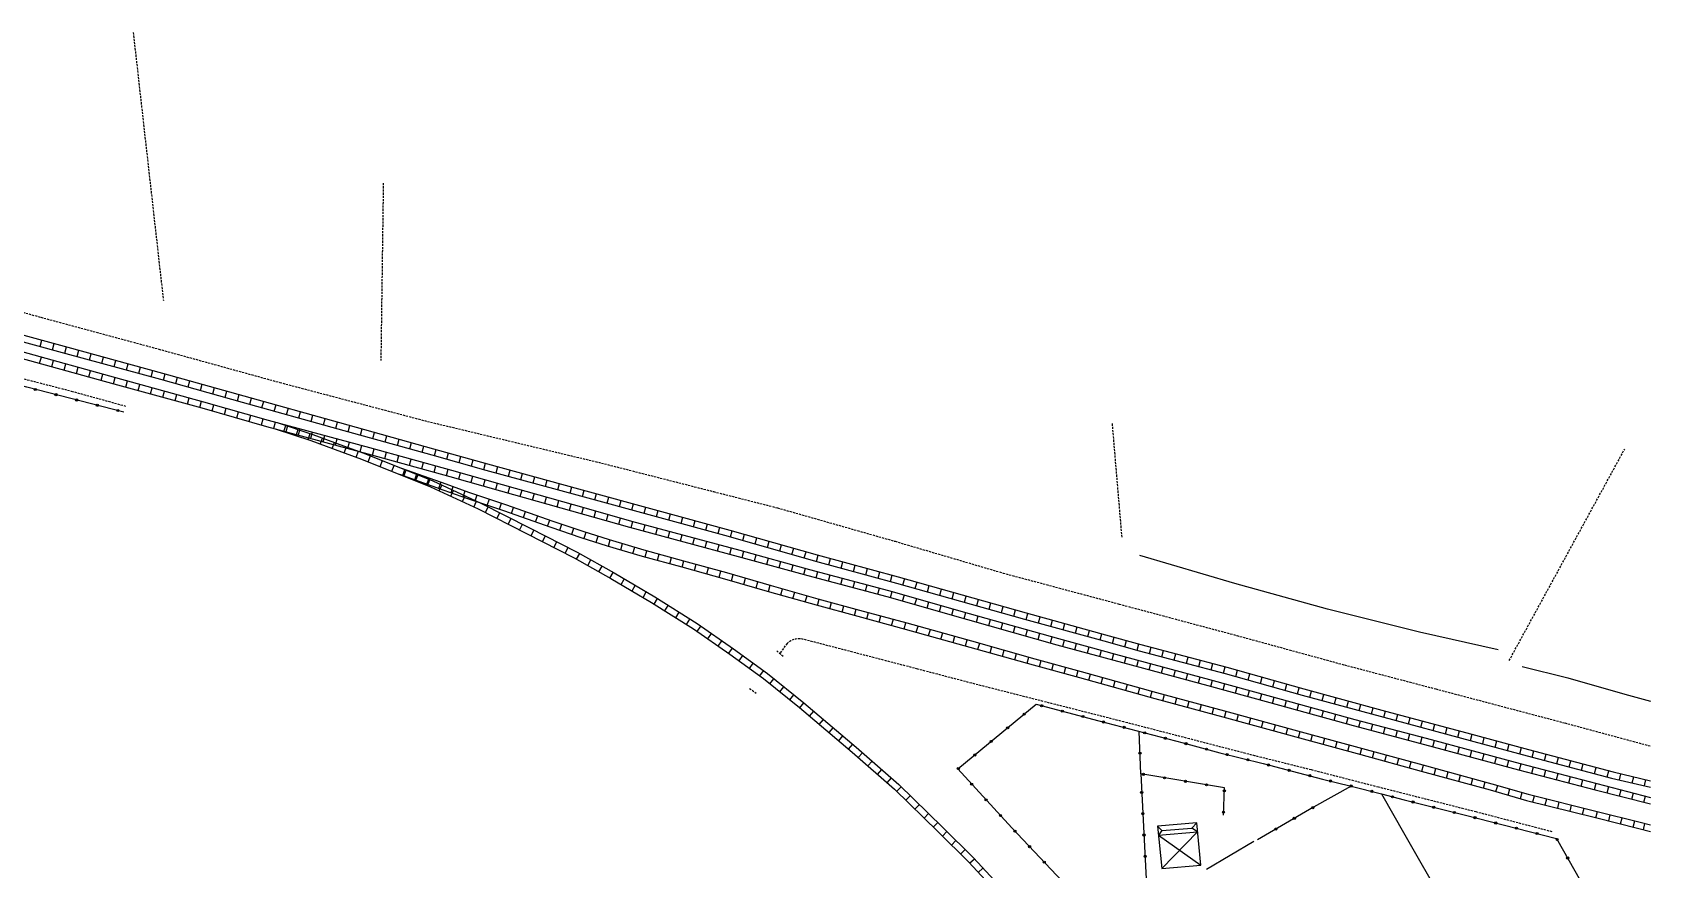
# Model space of a CAD drawing. Header units: millimetres. Extents: x 109000 to 110000, y 124999 to 126000.
# Drawn here: x 109620.4 to 110000, y 125773.3 to 125969.6 of the extents above; entities that cross this region are included whole.
import ezdxf

# ---------------------------------------------------------------- set-up
doc = ezdxf.new("R2010")
doc.units = ezdxf.units.MM
doc.linetypes.add('DASHED', pattern=[0.75, 0.5, -0.25])
doc.layers.get('0').update_dxf_attribs({"linetype": 'CONTINUOUS'})
for name, color, linetype in [('W0100', 7, 'CONTINUOUS'), ('W0112', 1, 'DASHED'), ('W0211', 2, 'CONTINUOUS'), ('W0310', 3, 'CONTINUOUS'), ('W0322', 7, 'CONTINUOUS'), ('W0700', 7, 'CONTINUOUS')]:
    doc.layers.add(name, color=color, linetype=linetype)

# ---------------------------------------------------------------- blocks, each defined once
blk = doc.blocks.new('t322o')
at = {"color": 0, "linetype": 'Continuous'}
for radius in [0.25, 0.15]:
    blk.add_circle((0, 0), radius, dxfattribs=at)

msp = doc.modelspace()

# ---------------------------------------------------------------- linework, layer by layer
at = {"layer": 'W0100'}
for points in [[(109969.84, 125820.88), (109980.58, 125818.27), (109993.93, 125814.41), (110000, 125812.78)], [(109885.31, 125773.51), (109894.46, 125774.35), (109893.53, 125784.27), (109884.34, 125783.44), (109885.31, 125773.51)], [(109884.34, 125783.44), (109885.35, 125782.43), (109884.55, 125781.33)], [(109884.55, 125781.33), (109893.73, 125782.13), (109892.35, 125783), (109893.53, 125784.27)], [(109885.31, 125773.51), (109893.73, 125782.13)], [(109885.35, 125782.43), (109892.35, 125783)], [(109884.55, 125781.33), (109894.46, 125774.35)]]:
    msp.add_lwpolyline(points, dxfattribs=at)
at = {"layer": 'W0112'}
for points in [[(109644.05, 125969.6), (109651.12, 125906.76)], [(109500, 125936.1), (109514.68, 125932.34), (109532.68, 125927.32), (109552.49, 125922.03), (109571.04, 125917.01), (109587.93, 125912.41), (109602.24, 125908.45), (109622.36, 125902.81), (109650.06, 125895.33), (109678.41, 125887.52), (109698.6, 125882.21), (109713.06, 125878.39), (109753.87, 125868.63), (109780.17, 125861.93), (109795.15, 125858.12), (109822.76, 125850.27), (109848.09, 125842.83), (109875.31, 125835.56), (109902.94, 125828.18), (109928.15, 125821.29), (109949.6, 125815.66), (109979.84, 125807.68), (110000, 125802.26)], [(109702.71, 125934.27), (109702.14, 125892.69)], [(109500, 125920.54), (109512.66, 125917.21), (109525.16, 125913.82), (109538.26, 125910.21), (109558.04, 125904.77), (109576.47, 125899.66), (109599.27, 125893.47), (109614.85, 125889.28), (109629.53, 125885.49), (109642.21, 125881.99)], [(109873.67, 125877.86), (109875.93, 125851.16)], [(109966.81, 125822.31), (109993.91, 125871.89)], [(109795, 125824.61), (109796.52, 125823.29)], [(109788.61, 125815.78), (109790.21, 125814.65)]]:
    msp.add_lwpolyline(points, dxfattribs=at)
msp.add_lwpolyline([(109976.9, 125782.15), (109959.06, 125786.81), (109936.17, 125792.61), (109920.41, 125796.67), (109907.19, 125799.96), (109891.85, 125803.94), (109876.44, 125807.92), (109840.74, 125816.99), (109828.07, 125820.31), (109804.17, 125826.54), (109801.31, 125827.27, 0.248346), (109797.46, 125826.34), (109795.7, 125824)], format="xyb", dxfattribs=at)
at = {"layer": 'W0211'}
msp.add_lwpolyline([(109964.26, 125824.8), (109945.75, 125828.94), (109924.2, 125834.33), (109902.45, 125840.4), (109880.2, 125846.96)], dxfattribs=at)
at = {"layer": 'W0310'}
for points in [[(109929.77, 125792.89), (109920.94, 125787.92)], [(109936.9, 125791.02), (109942.38, 125781.46), (109960.02, 125750.6)], [(109906.93, 125779.87), (109895.85, 125773.29)]]:
    msp.add_lwpolyline(points, dxfattribs=at)
at = {"layer": 'W0322'}
for points in [[(109641.87, 125880.57), (109619.06, 125886.4), (109606.9, 125889.62), (109581.7, 125896.73), (109561.15, 125902.46), (109543.33, 125907.19), (109520.16, 125913.39), (109504.24, 125917.55), (109500, 125918.41)], [(109863.32, 125769.16), (109850.16, 125783.05), (109837.47, 125796.89), (109842.9, 125801.35), (109855.86, 125812.05), (109870.6, 125808.19), (109890.36, 125802.99), (109898.94, 125800.69), (109909.09, 125798.16), (109923.04, 125794.53), (109929.77, 125792.89), (109936.9, 125791.02), (109942.15, 125789.67), (109956.25, 125786.12), (109977.93, 125780.6), (109984.9, 125768.32), (109990.36, 125758.59)], [(109880.38, 125795.73), (109880.04, 125805.7)], [(109899.78, 125786.03), (109900.02, 125792.49), (109880.38, 125795.73), (109881.46, 125775.64), (109882.65, 125751.45)], [(109920.94, 125787.92), (109907.77, 125780.29)]]:
    msp.add_lwpolyline(points, dxfattribs=at)
at = {"layer": 'W0700', "color": 0}
for p, q in [((109622.2, 125895.98), (109622.6, 125897.42)), ((109625.1, 125895.18), (109625.49, 125896.63)), ((109627.99, 125894.39), (109628.39, 125895.84)), ((109622.09, 125892.04), (109622.5, 125893.48)), ((109624.98, 125891.23), (109625.39, 125892.68)), ((109627.87, 125890.43), (109628.28, 125891.87)), ((109630.88, 125893.6), (109631.28, 125895.05)), ((109633.78, 125892.81), (109634.17, 125894.26)), ((109636.67, 125892.03), (109637.07, 125893.47)), ((109639.57, 125891.24), (109639.96, 125892.68)), ((109642.46, 125890.45), (109642.86, 125891.9)), ((109630.76, 125889.62), (109631.17, 125891.07)), ((109633.65, 125888.82), (109634.06, 125890.27)), ((109636.54, 125888.02), (109636.95, 125889.46)), ((109639.44, 125887.21), (109639.84, 125888.66)), ((109645.36, 125889.66), (109645.75, 125891.11)), ((109648.25, 125888.87), (109648.65, 125890.32)), ((109651.14, 125888.08), (109651.55, 125889.52)), ((109654.03, 125887.27), (109654.44, 125888.72)), ((109642.33, 125886.42), (109642.73, 125887.87)), ((109645.22, 125885.63), (109645.62, 125887.07)), ((109648.12, 125884.83), (109648.51, 125886.28)), ((109651.01, 125884.04), (109651.4, 125885.49)), ((109653.9, 125883.25), (109654.3, 125884.69)), ((109656.92, 125886.46), (109657.33, 125887.91)), ((109659.81, 125885.66), (109660.22, 125887.1)), ((109662.7, 125884.85), (109663.11, 125886.3)), ((109665.59, 125884.04), (109666, 125885.49)), ((109668.48, 125883.24), (109668.89, 125884.68)), ((109656.79, 125882.45), (109657.19, 125883.9)), ((109659.69, 125881.66), (109660.08, 125883.11)), ((109662.57, 125880.84), (109662.99, 125882.29)), ((109665.46, 125880.02), (109665.87, 125881.47)), ((109668.35, 125879.2), (109668.76, 125880.64)), ((109671.37, 125882.43), (109671.78, 125883.87)), ((109674.26, 125881.62), (109674.66, 125883.06)), ((109677.15, 125880.81), (109677.55, 125882.26)), ((109680.04, 125880), (109680.44, 125881.45)), ((109682.93, 125879.19), (109683.33, 125880.64)), ((109671.23, 125878.38), (109671.64, 125879.82)), ((109674.12, 125877.56), (109674.53, 125879)), ((109677.01, 125876.76), (109677.4, 125878.21)), ((109679.39, 125875.99), (109679.87, 125877.41)), ((109679.9, 125875.98), (109680.3, 125877.43)), ((109682.8, 125875.2), (109683.19, 125876.65)), ((109685.81, 125878.38), (109686.22, 125879.83)), ((109688.7, 125877.57), (109689.11, 125879.02)), ((109691.59, 125876.76), (109692, 125878.21)), ((109694.48, 125875.96), (109694.88, 125877.41)), ((109697.37, 125875.16), (109697.77, 125876.61)), ((109682.24, 125875.04), (109682.71, 125876.46)), ((109685.09, 125874.09), (109685.56, 125875.51)), ((109685.7, 125874.42), (109686.09, 125875.86)), ((109687.91, 125873.08), (109688.42, 125874.49)), ((109688.59, 125873.63), (109688.98, 125875.08)), ((109690.73, 125872.06), (109691.24, 125873.47)), ((109691.49, 125872.85), (109691.88, 125874.3)), ((109694.39, 125872.07), (109694.78, 125873.52)), ((109700.27, 125874.36), (109700.67, 125875.81)), ((109703.16, 125873.56), (109703.56, 125875.01)), ((109706.05, 125872.76), (109706.45, 125874.21)), ((109708.94, 125871.97), (109709.34, 125873.41)), ((109693.55, 125871.03), (109694.06, 125872.44)), ((109696.37, 125870.01), (109696.88, 125871.42)), ((109697.28, 125871.29), (109697.67, 125872.74)), ((109699.17, 125868.93), (109699.73, 125870.32)), ((109700.18, 125870.5), (109700.57, 125871.95)), ((109701.95, 125867.81), (109702.51, 125869.2)), ((109703.07, 125869.7), (109703.47, 125871.15)), ((109705.96, 125868.91), (109706.36, 125870.36)), ((109708.86, 125868.11), (109709.25, 125869.56)), ((109711.83, 125871.17), (109712.23, 125872.61)), ((109714.72, 125870.36), (109715.13, 125871.81)), ((109717.61, 125869.55), (109718.02, 125871)), ((109720.5, 125868.74), (109720.91, 125870.19)), ((109723.39, 125867.93), (109723.79, 125869.38)), ((109704.73, 125866.69), (109705.29, 125868.08)), ((109707.29, 125865.7), (109707.79, 125867.11)), ((109707.52, 125865.57), (109708.08, 125866.96)), ((109710.11, 125864.7), (109710.61, 125866.11)), ((109710.3, 125864.44), (109710.86, 125865.84)), ((109711.75, 125867.32), (109712.15, 125868.77)), ((109714.64, 125866.52), (109715.04, 125867.97)), ((109717.53, 125865.73), (109717.93, 125867.18)), ((109720.42, 125864.92), (109720.83, 125866.36)), ((109723.31, 125864.1), (109723.72, 125865.54)), ((109726.28, 125867.12), (109726.68, 125868.57)), ((109729.17, 125866.33), (109729.57, 125867.78)), ((109732.06, 125865.54), (109732.46, 125866.98)), ((109734.96, 125864.74), (109735.35, 125866.19)), ((109737.85, 125863.95), (109738.25, 125865.4)), ((109712.94, 125863.7), (109713.44, 125865.11)), ((109713.08, 125863.32), (109713.64, 125864.71)), ((109715.77, 125862.7), (109716.27, 125864.11)), ((109715.82, 125862.1), (109716.45, 125863.46)), ((109718.54, 125860.83), (109719.17, 125862.19)), ((109718.6, 125861.7), (109719.1, 125863.11)), ((109721.43, 125860.7), (109721.93, 125862.11)), ((109726.19, 125863.28), (109726.6, 125864.72)), ((109729.08, 125862.46), (109729.49, 125863.9)), ((109731.97, 125861.64), (109732.37, 125863.08)), ((109734.85, 125860.83), (109735.26, 125862.27)), ((109737.74, 125860.01), (109738.15, 125861.46)), ((109740.74, 125863.16), (109741.14, 125864.6)), ((109743.64, 125862.36), (109744.03, 125863.81)), ((109746.53, 125861.57), (109746.93, 125863.02)), ((109749.42, 125860.78), (109749.82, 125862.23)), ((109752.32, 125859.99), (109752.71, 125861.44)), ((109721.26, 125859.57), (109721.89, 125860.93)), ((109723.98, 125858.31), (109724.61, 125859.67)), ((109724.27, 125859.73), (109724.75, 125861.15)), ((109726.67, 125856.99), (109727.35, 125858.32)), ((109727.11, 125858.76), (109727.59, 125860.18)), ((109729.95, 125857.8), (109730.43, 125859.22)), ((109732.78, 125856.81), (109733.28, 125858.23)), ((109740.63, 125859.2), (109741.03, 125860.64)), ((109743.52, 125858.38), (109743.92, 125859.83)), ((109746.4, 125857.57), (109746.81, 125859.01)), ((109749.29, 125856.76), (109749.7, 125858.2)), ((109755.21, 125859.2), (109755.61, 125860.65)), ((109758.11, 125858.41), (109758.5, 125859.86)), ((109761, 125857.63), (109761.4, 125859.07)), ((109763.9, 125856.84), (109764.29, 125858.28)), ((109729.35, 125855.63), (109730.03, 125856.97)), ((109732.03, 125854.27), (109732.7, 125855.61)), ((109734.7, 125852.92), (109735.38, 125854.26)), ((109735.61, 125855.82), (109736.11, 125857.23)), ((109738.44, 125854.82), (109738.94, 125856.23)), ((109741.27, 125853.82), (109741.77, 125855.24)), ((109744.11, 125852.86), (109744.59, 125854.29)), ((109752.18, 125855.94), (109752.59, 125857.38)), ((109755.06, 125855.11), (109755.47, 125856.56)), ((109757.95, 125854.29), (109758.36, 125855.73)), ((109760.83, 125853.47), (109761.22, 125854.92)), ((109763.73, 125852.69), (109764.12, 125854.14)), ((109766.79, 125856.05), (109767.18, 125857.5)), ((109769.69, 125855.26), (109770.08, 125856.71)), ((109772.58, 125854.47), (109772.97, 125855.92)), ((109775.48, 125853.69), (109775.87, 125855.13)), ((109778.37, 125852.9), (109778.76, 125854.35)), ((109737.38, 125851.56), (109738.06, 125852.9)), ((109740.05, 125850.19), (109740.73, 125851.53)), ((109742.72, 125848.83), (109743.4, 125850.17)), ((109746.96, 125851.91), (109747.43, 125853.34)), ((109749.81, 125850.97), (109750.27, 125852.4)), ((109752.66, 125850.06), (109753.12, 125851.49)), ((109755.52, 125849.15), (109755.95, 125850.58)), ((109766.63, 125851.92), (109767.02, 125853.37)), ((109769.52, 125851.14), (109769.91, 125852.59)), ((109772.42, 125850.36), (109772.81, 125851.81)), ((109775.32, 125849.59), (109775.71, 125851.04)), ((109778.22, 125848.81), (109778.61, 125850.26)), ((109781.27, 125852.11), (109781.66, 125853.56)), ((109784.16, 125851.32), (109784.57, 125852.76)), ((109787.04, 125850.49), (109787.45, 125851.94)), ((109789.93, 125849.67), (109790.34, 125851.11)), ((109792.81, 125848.85), (109793.22, 125850.29)), ((109745.39, 125847.47), (109746.07, 125848.8)), ((109748.05, 125846.08), (109748.79, 125847.38)), ((109758.4, 125848.29), (109758.83, 125849.73)), ((109761.27, 125847.44), (109761.7, 125848.87)), ((109764.15, 125846.6), (109764.55, 125848.05)), ((109767.05, 125845.81), (109767.44, 125847.26)), ((109769.94, 125845.02), (109770.34, 125846.47)), ((109781.11, 125848.03), (109781.5, 125849.48)), ((109784.01, 125847.26), (109784.4, 125848.7)), ((109786.91, 125846.47), (109787.31, 125847.92)), ((109789.8, 125845.68), (109790.2, 125847.13)), ((109792.69, 125844.88), (109793.09, 125846.33)), ((109795.7, 125848.02), (109796.11, 125849.47)), ((109798.58, 125847.2), (109798.99, 125848.64)), ((109801.47, 125846.38), (109801.88, 125847.82)), ((109804.35, 125845.56), (109804.74, 125847)), ((109807.25, 125844.77), (109807.64, 125846.22)), ((109750.67, 125844.6), (109751.4, 125845.91)), ((109753.28, 125843.13), (109754.02, 125844.44)), ((109755.89, 125841.66), (109756.63, 125842.97)), ((109772.84, 125844.24), (109773.24, 125845.68)), ((109775.73, 125843.43), (109776.13, 125844.88)), ((109778.62, 125842.63), (109779.02, 125844.08)), ((109781.51, 125841.83), (109781.91, 125843.28)), ((109784.4, 125841.01), (109784.81, 125842.45)), ((109795.59, 125844.09), (109795.98, 125845.54)), ((109798.48, 125843.3), (109798.88, 125844.74)), ((109801.37, 125842.5), (109801.77, 125843.95)), ((109804.27, 125841.72), (109804.66, 125843.17)), ((109810.14, 125843.99), (109810.54, 125845.44)), ((109813.04, 125843.21), (109813.43, 125844.66)), ((109815.94, 125842.43), (109816.33, 125843.87)), ((109818.83, 125841.64), (109819.22, 125843.09)), ((109758.48, 125840.14), (109759.24, 125841.43)), ((109761.06, 125838.62), (109761.83, 125839.91)), ((109787.28, 125840.17), (109787.7, 125841.62)), ((109790.16, 125839.34), (109790.58, 125840.78)), ((109793.04, 125838.51), (109793.46, 125839.95)), ((109795.93, 125837.69), (109796.34, 125839.13)), ((109807.17, 125840.95), (109807.56, 125842.39)), ((109810.07, 125840.17), (109810.45, 125841.62)), ((109812.96, 125839.4), (109813.35, 125840.84)), ((109815.86, 125838.62), (109816.25, 125840.07)), ((109818.76, 125837.85), (109819.15, 125839.29)), ((109821.73, 125840.86), (109822.12, 125842.31)), ((109824.62, 125840.06), (109825.03, 125841.51)), ((109827.51, 125839.25), (109827.91, 125840.69)), ((109830.4, 125838.43), (109830.8, 125839.88)), ((109833.28, 125837.62), (109833.69, 125839.06)), ((109763.65, 125837.1), (109764.41, 125838.39)), ((109766.22, 125835.55), (109767.02, 125836.82)), ((109768.76, 125833.96), (109769.56, 125835.23)), ((109798.82, 125836.88), (109799.22, 125838.32)), ((109801.7, 125836.06), (109802.11, 125837.51)), ((109804.59, 125835.25), (109804.98, 125836.7)), ((109807.49, 125834.47), (109807.88, 125835.92)), ((109810.38, 125833.69), (109810.78, 125835.14)), ((109821.66, 125837.06), (109822.06, 125838.5)), ((109824.54, 125836.24), (109824.95, 125837.68)), ((109827.43, 125835.42), (109827.84, 125836.87)), ((109830.31, 125834.61), (109830.72, 125836.05)), ((109833.2, 125833.79), (109833.61, 125835.23)), ((109836.17, 125836.81), (109836.58, 125838.25)), ((109839.06, 125835.99), (109839.47, 125837.44)), ((109841.95, 125835.18), (109842.35, 125836.62)), ((109844.83, 125834.37), (109845.24, 125835.81)), ((109847.72, 125833.55), (109848.13, 125835)), ((109771.3, 125832.36), (109772.1, 125833.63)), ((109773.84, 125830.76), (109774.64, 125832.03)), ((109813.28, 125832.9), (109813.67, 125834.35)), ((109816.17, 125832.12), (109816.57, 125833.56)), ((109819.07, 125831.33), (109819.46, 125832.77)), ((109821.96, 125830.54), (109822.36, 125831.98)), ((109824.86, 125829.75), (109825.25, 125831.19)), ((109836.09, 125832.97), (109836.5, 125834.41)), ((109838.97, 125832.15), (109839.38, 125833.6)), ((109841.86, 125831.34), (109842.27, 125832.78)), ((109844.75, 125830.52), (109845.16, 125831.97)), ((109847.64, 125829.71), (109848.04, 125831.15)), ((109850.61, 125832.74), (109851.02, 125834.18)), ((109853.5, 125831.93), (109853.9, 125833.37)), ((109856.39, 125831.13), (109856.79, 125832.57)), ((109859.28, 125830.33), (109859.68, 125831.78)), ((109776.35, 125829.13), (109777.21, 125830.36)), ((109778.82, 125827.42), (109779.68, 125828.65)), ((109827.75, 125828.95), (109828.15, 125830.39)), ((109830.64, 125828.15), (109831.04, 125829.59)), ((109833.53, 125827.35), (109833.93, 125828.79)), ((109836.42, 125826.55), (109836.82, 125828)), ((109850.52, 125828.89), (109850.93, 125830.34)), ((109853.41, 125828.08), (109853.82, 125829.52)), ((109856.3, 125827.26), (109856.71, 125828.71)), ((109859.19, 125826.45), (109859.59, 125827.89)), ((109862.17, 125829.53), (109862.57, 125830.98)), ((109865.06, 125828.74), (109865.46, 125830.18)), ((109867.96, 125827.94), (109868.36, 125829.38)), ((109870.85, 125827.14), (109871.25, 125828.59)), ((109873.74, 125826.34), (109874.14, 125827.79)), ((109781.29, 125825.71), (109782.14, 125826.95)), ((109783.76, 125824.01), (109784.61, 125825.24)), ((109786.19, 125822.25), (109787.07, 125823.46)), ((109839.32, 125825.75), (109839.71, 125827.2)), ((109842.2, 125824.94), (109842.61, 125826.39)), ((109845.09, 125824.13), (109845.5, 125825.57)), ((109847.98, 125823.31), (109848.39, 125824.76)), ((109850.87, 125822.5), (109851.27, 125823.94)), ((109862.08, 125825.65), (109862.47, 125827.1)), ((109864.97, 125824.86), (109865.36, 125826.31)), ((109867.87, 125824.08), (109868.26, 125825.53)), ((109870.76, 125823.29), (109871.16, 125824.74)), ((109873.66, 125822.51), (109874.05, 125823.96)), ((109876.63, 125825.54), (109877.03, 125826.99)), ((109879.52, 125824.74), (109879.92, 125826.19)), ((109882.42, 125823.97), (109882.8, 125825.42)), ((109885.32, 125823.21), (109885.71, 125824.66)), ((109888.22, 125822.44), (109888.61, 125823.89)), ((109788.61, 125820.48), (109789.5, 125821.69)), ((109791.04, 125818.71), (109791.92, 125819.93)), ((109853.75, 125821.69), (109854.16, 125823.13)), ((109856.64, 125820.88), (109857.04, 125822.33)), ((109859.54, 125820.09), (109859.93, 125821.54)), ((109862.43, 125819.29), (109862.83, 125820.74)), ((109865.32, 125818.5), (109865.72, 125819.95)), ((109876.55, 125821.73), (109876.94, 125823.18)), ((109879.45, 125820.95), (109879.84, 125822.4)), ((109882.35, 125820.17), (109882.74, 125821.62)), ((109885.24, 125819.39), (109885.63, 125820.84)), ((109888.14, 125818.61), (109888.53, 125820.05)), ((109891.12, 125821.68), (109891.51, 125823.13)), ((109894.03, 125820.91), (109894.41, 125822.36)), ((109896.93, 125820.15), (109897.31, 125821.6)), ((109899.83, 125819.38), (109900.21, 125820.83)), ((109902.72, 125818.57), (109903.12, 125820.02)), ((109793.4, 125816.87), (109794.35, 125818.04)), ((109795.74, 125814.99), (109796.68, 125816.16)), ((109868.21, 125817.7), (109868.62, 125819.14)), ((109871.11, 125816.9), (109871.51, 125818.34)), ((109874, 125816.09), (109874.4, 125817.54)), ((109876.89, 125815.29), (109877.29, 125816.74)), ((109879.78, 125814.49), (109880.18, 125815.93)), ((109891.04, 125817.83), (109891.43, 125819.27)), ((109893.93, 125817.05), (109894.33, 125818.49)), ((109896.83, 125816.26), (109897.23, 125817.71)), ((109899.72, 125815.46), (109900.12, 125816.91)), ((109902.61, 125814.66), (109903.01, 125816.11)), ((109905.6, 125817.76), (109906.01, 125819.2)), ((109908.49, 125816.94), (109908.9, 125818.38)), ((109911.38, 125816.13), (109911.78, 125817.57)), ((109914.26, 125815.31), (109914.67, 125816.75)), ((109917.15, 125814.5), (109917.56, 125815.94)), ((109798.08, 125813.11), (109799.02, 125814.28)), ((109800.42, 125811.23), (109801.39, 125812.38)), ((109882.67, 125813.69), (109883.07, 125815.13)), ((109885.56, 125812.9), (109885.95, 125814.34)), ((109888.46, 125812.11), (109888.85, 125813.56)), ((109891.35, 125811.33), (109891.75, 125812.78)), ((109905.51, 125813.87), (109905.91, 125815.31)), ((109908.4, 125813.07), (109908.8, 125814.51)), ((109911.29, 125812.27), (109911.69, 125813.72)), ((109914.18, 125811.48), (109914.58, 125812.92)), ((109917.08, 125810.68), (109917.47, 125812.13)), ((109920.04, 125813.7), (109920.43, 125815.15)), ((109922.94, 125812.92), (109923.33, 125814.37)), ((109925.84, 125812.14), (109926.23, 125813.59)), ((109928.73, 125811.36), (109929.12, 125812.81)), ((109802.71, 125809.29), (109803.68, 125810.44)), ((109804.99, 125807.35), (109805.96, 125808.5)), ((109894.25, 125810.55), (109894.64, 125811.99)), ((109897.15, 125809.76), (109897.54, 125811.21)), ((109900.04, 125808.98), (109900.44, 125810.43)), ((109902.93, 125808.19), (109903.33, 125809.63)), ((109905.83, 125807.4), (109906.22, 125808.84)), ((109919.97, 125809.89), (109920.37, 125811.34)), ((109922.86, 125809.1), (109923.26, 125810.55)), ((109925.76, 125808.31), (109926.15, 125809.75)), ((109928.65, 125807.51), (109929.05, 125808.96)), ((109931.63, 125810.58), (109932.02, 125812.03)), ((109934.53, 125809.8), (109934.92, 125811.25)), ((109937.42, 125809.02), (109937.81, 125810.47)), ((109940.32, 125808.24), (109940.71, 125809.69)), ((109943.22, 125807.46), (109943.61, 125808.91)), ((109807.28, 125805.41), (109808.25, 125806.56)), ((109809.57, 125803.47), (109810.54, 125804.62)), ((109908.72, 125806.6), (109909.12, 125808.05)), ((109911.62, 125805.81), (109912.01, 125807.26)), ((109914.51, 125805.02), (109914.91, 125806.47)), ((109917.4, 125804.23), (109917.8, 125805.68)), ((109920.3, 125803.44), (109920.69, 125804.89)), ((109931.55, 125806.73), (109931.93, 125808.18)), ((109934.45, 125805.96), (109934.83, 125807.41)), ((109937.34, 125805.19), (109937.73, 125806.64)), ((109940.24, 125804.42), (109940.63, 125805.87)), ((109943.14, 125803.65), (109943.53, 125805.1)), ((109946.12, 125806.68), (109946.51, 125808.13)), ((109949.01, 125805.91), (109949.4, 125807.36)), ((109951.91, 125805.13), (109952.3, 125806.58)), ((109954.81, 125804.35), (109955.2, 125805.8)), ((109957.71, 125803.57), (109958.1, 125805.02)), ((109811.86, 125801.53), (109812.83, 125802.68)), ((109814.13, 125799.57), (109815.12, 125800.7)), ((109923.19, 125802.66), (109923.59, 125804.1)), ((109926.09, 125801.87), (109926.48, 125803.32)), ((109928.98, 125801.08), (109929.38, 125802.53)), ((109931.88, 125800.3), (109932.27, 125801.74)), ((109934.77, 125799.5), (109935.17, 125800.95)), ((109946.04, 125802.88), (109946.43, 125804.33)), ((109948.94, 125802.1), (109949.33, 125803.55)), ((109951.84, 125801.33), (109952.23, 125802.78)), ((109954.74, 125800.55), (109955.13, 125802)), ((109957.63, 125799.77), (109958.02, 125801.22)), ((109960.6, 125802.79), (109960.99, 125804.24)), ((109963.5, 125802.01), (109963.89, 125803.46)), ((109966.39, 125801.22), (109966.79, 125802.67)), ((109969.29, 125800.44), (109969.68, 125801.89)), ((109972.19, 125799.66), (109972.57, 125801.11)), ((109816.39, 125797.6), (109817.37, 125798.72)), ((109937.67, 125798.71), (109938.06, 125800.16)), ((109940.56, 125797.92), (109940.96, 125799.37)), ((109943.45, 125797.13), (109943.85, 125798.58)), ((109946.35, 125796.34), (109946.74, 125797.78)), ((109949.24, 125795.55), (109949.64, 125796.99)), ((109960.53, 125799), (109960.92, 125800.45)), ((109963.43, 125798.22), (109963.82, 125799.67)), ((109966.33, 125797.44), (109966.72, 125798.89)), ((109969.23, 125796.67), (109969.6, 125798.12)), ((109972.13, 125795.91), (109972.51, 125797.36)), ((109975.09, 125798.9), (109975.47, 125800.35)), ((109977.99, 125798.14), (109978.37, 125799.59)), ((109980.89, 125797.37), (109981.27, 125798.82)), ((109983.79, 125796.61), (109984.17, 125798.06)), ((109986.85, 125795.8), (109987.23, 125797.25)), ((109818.64, 125795.62), (109819.63, 125796.75)), ((109820.9, 125793.65), (109821.89, 125794.77)), ((109952.13, 125794.76), (109952.53, 125796.2)), ((109955.03, 125793.97), (109955.42, 125795.41)), ((109957.92, 125793.18), (109958.32, 125794.63)), ((109960.82, 125792.39), (109961.21, 125793.84)), ((109975.03, 125795.15), (109975.41, 125796.6)), ((109977.93, 125794.39), (109978.31, 125795.84)), ((109980.84, 125793.64), (109981.21, 125795.09)), ((109983.74, 125792.88), (109984.12, 125794.33)), ((109986.85, 125792.06), (109987.23, 125793.52)), ((109989.84, 125795.01), (109990.22, 125796.46)), ((109992.67, 125794.32), (109993.01, 125795.78)), ((109995.7, 125793.61), (109996.04, 125795.07)), ((109998.56, 125792.94), (109998.9, 125794.4)), ((109823.13, 125791.64), (109824.18, 125792.72)), ((109825.28, 125789.55), (109826.33, 125790.62)), ((109963.71, 125791.58), (109964.12, 125793.03)), ((109966.59, 125790.76), (109967, 125792.21)), ((109969.48, 125789.94), (109969.89, 125791.39)), ((109972.38, 125789.17), (109972.74, 125790.62)), ((109975.29, 125788.44), (109975.65, 125789.89)), ((109989.82, 125791.3), (109990.19, 125792.75)), ((109992.69, 125790.56), (109993.06, 125792.02)), ((109995.61, 125789.81), (109995.98, 125791.27)), ((109998.44, 125789.09), (109998.82, 125790.54)), ((109827.43, 125787.45), (109828.48, 125788.52)), ((109829.57, 125785.35), (109830.62, 125786.43)), ((109978.2, 125787.71), (109978.56, 125789.16)), ((109981.11, 125786.98), (109981.47, 125788.43)), ((109984.02, 125786.25), (109984.38, 125787.7)), ((109987.16, 125785.46), (109987.52, 125786.92)), ((109990.17, 125784.7), (109990.53, 125786.15)), ((109831.72, 125783.26), (109832.77, 125784.33)), ((109833.86, 125781.16), (109834.92, 125782.22)), ((109992.95, 125784), (109993.32, 125785.45)), ((109995.91, 125783.25), (109996.28, 125784.7)), ((109998.35, 125782.63), (109998.67, 125784.09)), ((109836, 125779.05), (109837.05, 125780.12)), ((109838.13, 125776.94), (109839.18, 125778.01)), ((109840.25, 125774.82), (109841.36, 125775.84)), ((109842.29, 125772.62), (109843.39, 125773.64))]:
    msp.add_line(p, q, dxfattribs=at)
at = {"layer": 'W0700'}
for points in [[(109602.48, 125901.37), (109628.28, 125894.31), (109650.49, 125888.26), (109669.62, 125882.92), (109692.03, 125876.64), (109714.1, 125870.54), (109726.78, 125866.98), (109748.09, 125861.14), (109766.71, 125856.07), (109783.64, 125851.47), (109804.1, 125845.62), (109823.11, 125840.49), (109853.09, 125832.04), (109871.72, 125826.9), (109880.06, 125824.59), (109900.18, 125819.29), (109918.23, 125814.19), (109936.53, 125809.26), (109958.5, 125803.36), (109971, 125799.98), (109990.85, 125794.75), (110000, 125792.61)], [(109602.87, 125902.82), (109628.68, 125895.76), (109650.89, 125889.71), (109670.02, 125884.36), (109692.43, 125878.09), (109714.5, 125871.98), (109727.18, 125868.43), (109748.48, 125862.59), (109767.11, 125857.52), (109784.04, 125852.91), (109804.5, 125847.07), (109823.51, 125841.93), (109853.5, 125833.48), (109872.12, 125828.34), (109880.45, 125826.04), (109900.57, 125820.73), (109918.63, 125815.64), (109936.92, 125810.71), (109958.89, 125804.81), (109971.38, 125801.43), (109991.21, 125796.2), (110000, 125794.13)], [(109617.49, 125893.31), (109639.47, 125887.2), (109660.14, 125881.54), (109675.33, 125877.22), (109699.06, 125870.81), (109718.35, 125865.5), (109730.19, 125862.14), (109749.93, 125856.58), (109760.5, 125853.56), (109785.97, 125846.73), (109802.33, 125842.24), (109820.85, 125837.29), (109839.72, 125831.94), (109860.69, 125826.03), (109874.09, 125822.39), (109896.16, 125816.45), (109910.67, 125812.44), (109930.26, 125807.07), (109946.99, 125802.63), (109969.02, 125796.72), (109986.99, 125792.03), (110000, 125788.68)], [(109617.9, 125894.76), (109639.87, 125888.65), (109660.54, 125882.98), (109675.73, 125878.66), (109699.46, 125872.25), (109718.75, 125866.95), (109730.6, 125863.58), (109750.34, 125858.02), (109760.9, 125855.01), (109786.37, 125848.18), (109802.72, 125843.69), (109821.24, 125838.73), (109840.13, 125833.38), (109861.09, 125827.47), (109874.49, 125823.84), (109896.56, 125817.89), (109911.07, 125813.89), (109930.65, 125808.52), (109947.37, 125804.08), (109969.4, 125798.17), (109987.36, 125793.48), (110000, 125790.23)], [(109677.36, 125876.67), (109685.71, 125873.88), (109692.9, 125871.27), (109697.62, 125869.55), (109713.75, 125863.06), (109724.95, 125857.86), (109736.3, 125852.11), (109747.46, 125846.41), (109756.09, 125841.55), (109765.61, 125835.94), (109775.5, 125829.72), (109784.02, 125823.83), (109791.91, 125818.08), (109800.37, 125811.27), (109812.67, 125800.85), (109822.64, 125792.13), (109832.88, 125782.13), (109840.09, 125775), (109851.77, 125762.39), (109858.86, 125754.11), (109862.25, 125750)], [(109677.83, 125878.09), (109686.21, 125875.3), (109693.41, 125872.68), (109698.16, 125870.95), (109714.34, 125864.43), (109725.6, 125859.21), (109736.98, 125853.44), (109748.17, 125847.73), (109756.84, 125842.85), (109766.39, 125837.22), (109776.33, 125830.97), (109784.89, 125825.05), (109792.82, 125819.27), (109801.33, 125812.43), (109813.65, 125801.98), (109823.66, 125793.23), (109833.93, 125783.2), (109841.17, 125776.05), (109852.89, 125763.39), (109860.01, 125755.08), (109864.17, 125750)], [(109706.5, 125865.98), (109716.92, 125862.29), (109722.23, 125860.42), (109730.92, 125857.47), (109741.98, 125853.57), (109749.09, 125851.2), (109755.26, 125849.22), (109763.42, 125846.8), (109772.74, 125844.26), (109782.79, 125841.47), (109793.28, 125838.44), (109804.22, 125835.36), (109814.05, 125832.69), (109825.12, 125829.68), (109840.32, 125825.47), (109855.16, 125821.29), (109866.01, 125818.31), (109883.73, 125813.39), (109899.67, 125809.08), (109917.66, 125804.16), (109932.01, 125800.26), (109946.14, 125796.39), (109962.37, 125791.97), (109970.92, 125789.53), (109987.07, 125785.48), (109997.22, 125782.92), (110000, 125782.21)], [(109707, 125867.39), (109717.42, 125863.71), (109722.72, 125861.83), (109731.41, 125858.89), (109742.47, 125854.99), (109749.56, 125852.63), (109755.71, 125850.66), (109763.83, 125848.24), (109773.14, 125845.71), (109783.2, 125842.92), (109793.69, 125839.88), (109804.62, 125836.8), (109814.45, 125834.14), (109825.52, 125831.12), (109840.72, 125826.92), (109855.56, 125822.74), (109866.41, 125819.76), (109884.12, 125814.84), (109900.07, 125810.53), (109918.06, 125805.61), (109932.4, 125801.71), (109946.53, 125797.84), (109962.77, 125793.41), (109971.31, 125790.98), (109987.43, 125786.94), (109997.56, 125784.38), (110000, 125783.77)]]:
    msp.add_lwpolyline(points, dxfattribs=at)

# ---------------------------------------------------------------- block references
at = {"layer": 'W0322'}
for p, rotation in [((109621.09, 125885.88), 165.6762698758599), ((109625.93, 125884.64), 165.6762698758599), ((109630.78, 125883.4), 165.6762698758599), ((109635.62, 125882.17), 165.6762698758599), ((109640.46, 125880.93), 165.6762698758599), ((109853.04, 125809.72), 39.5276473526964), ((109857.15, 125811.71), 345.3417133856735), ((109861.99, 125810.45), 345.3417133856735), ((109866.83, 125809.18), 345.3417133856735), ((109849.18, 125806.53), 39.5276473526964), ((109871.66, 125807.91), 345.2378248365398), ((109876.5, 125806.64), 345.2378248365398), ((109881.33, 125805.36), 345.2378248365398), ((109845.32, 125803.35), 39.5276473526964), ((109880.21, 125800.59), 91.9062096043235), ((109886.17, 125804.09), 345.2378248365398), ((109891, 125802.81), 345.0320978339562), ((109895.83, 125801.52), 345.0320978339562), ((109837.6, 125797), 39.38853844628737), ((109841.46, 125800.17), 39.38853844628737), ((109900.67, 125800.26), 345.9766901752192), ((109905.52, 125799.05), 345.9766901752192), ((109910.37, 125797.82), 345.4253020229324), ((109915.21, 125796.57), 345.4253020229324), ((109840.73, 125793.33), 132.5165268801338), ((109881.03, 125795.62), 170.6641322544702), ((109885.96, 125794.81), 170.6641322544702), ((109890.9, 125794), 170.6641322544702), ((109895.83, 125793.18), 170.6641322544702), ((109920.05, 125795.31), 345.4253020229324), ((109924.9, 125794.08), 346.3010725442363), ((109929.75, 125792.89), 346.3010725442363), ((109844.11, 125789.65), 132.5165268801338), ((109880.61, 125791.39), 273.0853164540086), ((109900, 125791.75), 87.795273717305), ((109934.59, 125791.63), 345.3376276710782), ((109939.43, 125790.37), 345.4925041349982), ((109944.27, 125789.13), 345.8928265048669), ((109847.49, 125785.96), 132.5165268801338), ((109880.88, 125786.4), 273.0853164540086), ((109899.8, 125786.75), 87.795273717305), ((109916.42, 125785.3), 210.0807593271198), ((109920.75, 125787.81), 210.0807593271198), ((109949.12, 125787.91), 345.8928265048669), ((109953.97, 125786.69), 345.8928265048669), ((109958.82, 125785.47), 345.7043444158213), ((109850.88, 125782.29), 133.4602547691249), ((109912.09, 125782.79), 210.0807593271198), ((109963.66, 125784.23), 345.7043444158213), ((109968.51, 125783), 345.7043444158213), ((109973.35, 125781.76), 345.7043444158213), ((109854.32, 125778.66), 133.4602547691249), ((109881.15, 125781.41), 273.0853164540086), ((109978.07, 125780.36), 299.5653725963671), ((109857.76, 125775.03), 133.4602547691249), ((109881.42, 125776.41), 273.0853164540086), ((109980.54, 125776.01), 299.5653725963671)]:
    msp.add_blockref('t322o', p, dxfattribs=dict(at, rotation=rotation))

doc.saveas('drawing.dxf')
